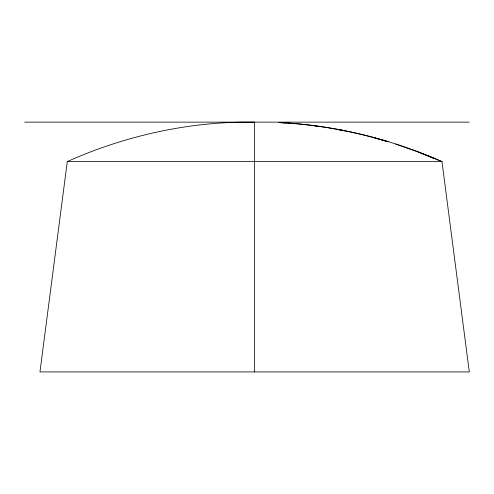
<?xml version="1.0" encoding="UTF-8"?>
<svg xmlns="http://www.w3.org/2000/svg" width="494" height="494" viewBox="0 0 494 494"><rect width="100%" height="100%" fill="white"/><g stroke="black" fill="none" stroke-linecap="round" stroke-linejoin="round"><path stroke-width="0.74" d="M254.632 371.926L254.632 122.104L241.486 122.135C211.518 122.642 181.638 126.433 152.424 133.084A458.568 458.543 -11.9 0 0 67.289 161.581L39.965 371.926L469.3 371.926L441.976 161.575C393.946 140.413 342.428 127.075 290.058 123.123L278.875 122.475M24.7 122.135L469.3 122.135M67.289 161.575L441.976 161.575M285.254 122.944L279.209 122.586C316.154 124.463 352.815 131.027 388.198 141.766M310.294 125.285L316.759 126.087M351.58 132.256L351.913 132.318M344.8 130.836L337.766 129.471L344.404 130.756M373.458 137.567L388.093 141.759L380.843 139.617M395.688 144.069L418.579 152.14L434.041 158.383L418.579 152.14M441.871 161.575L426.316 155.19"/></g></svg>
